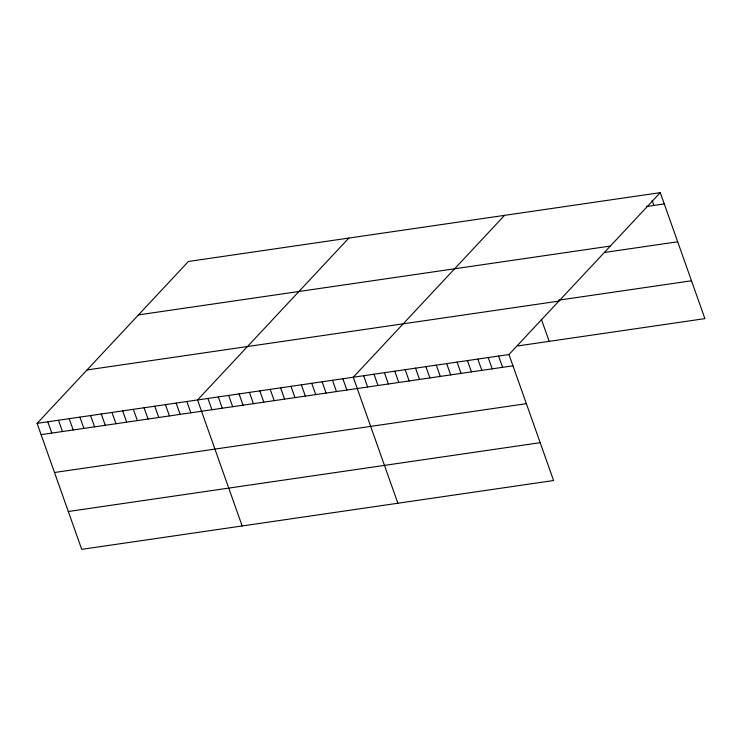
<?xml version="1.0" encoding="UTF-8"?>
<svg xmlns="http://www.w3.org/2000/svg" width="742" height="742" viewBox="0 0 742 742"><rect width="100%" height="100%" fill="white"/><g stroke="black" fill="none" stroke-linecap="round" stroke-linejoin="round"><path stroke-width="1.11" d="M660.278 192.642L508.966 354.528L553.588 480.528L81.722 549.358L37.1 423.367L188.412 261.472L660.278 192.642L704.9 318.633L518.037 345.893M348.851 238.071L197.539 399.957L242.152 525.957M504.56 215.356L353.257 377.242L397.87 503.243M646.634 206.499L664.276 203.92M138.476 314.896L610.351 246.066M605.018 252.382L677.687 241.781M558.615 300.167L691.498 280.782M87.037 369.943L558.902 301.104M37.1 423.367L508.966 354.528M41.098 434.645L512.963 365.815M54.5 472.506L526.375 403.667M68.31 511.507L540.185 442.677M652.079 200.312L653.897 205.441M541.363 319.273L549.182 341.348M498.587 356.039L502.584 367.327M488.208 357.561L492.206 368.839M477.829 359.072L481.827 370.36M467.441 360.584L471.439 371.872M457.063 362.105L461.06 373.384M446.684 363.617L450.682 374.905M436.305 365.129L440.294 376.417M425.917 366.641L429.915 377.928M415.539 368.162L419.536 379.44M405.16 369.674L409.157 380.961M394.781 371.185L398.769 382.473M384.393 372.697L388.391 383.985M374.014 374.218L378.012 385.497M363.636 375.73L367.633 387.018M342.869 378.763L346.866 390.042M332.49 380.275L336.488 391.563M322.111 381.787L326.109 393.075M311.723 383.299L315.721 394.586M301.345 384.82L305.342 396.098M290.966 386.332L294.964 397.619M280.587 387.843L284.585 399.131M270.199 389.355L274.197 400.643M259.821 390.876L263.818 402.155M249.442 392.388L253.439 403.676M239.063 393.9L243.061 405.188M228.675 395.412L232.673 406.699M218.296 396.933L222.294 408.221M207.918 398.445L211.915 409.732M186.836 401.524L190.833 412.802M176.142 403.082L180.139 414.37M165.447 404.64L169.445 415.928M154.753 406.199L158.751 417.486M144.059 407.757L148.057 419.045M133.365 409.324L137.353 420.603M122.662 410.882L126.659 422.17M111.968 412.441L115.965 423.728M101.274 413.999L105.271 425.287M90.58 415.566L94.577 426.845M79.886 417.125L83.883 428.403M69.191 418.683L73.18 429.97M58.488 420.241L62.486 431.529M47.794 421.799L51.792 433.087"/></g></svg>
